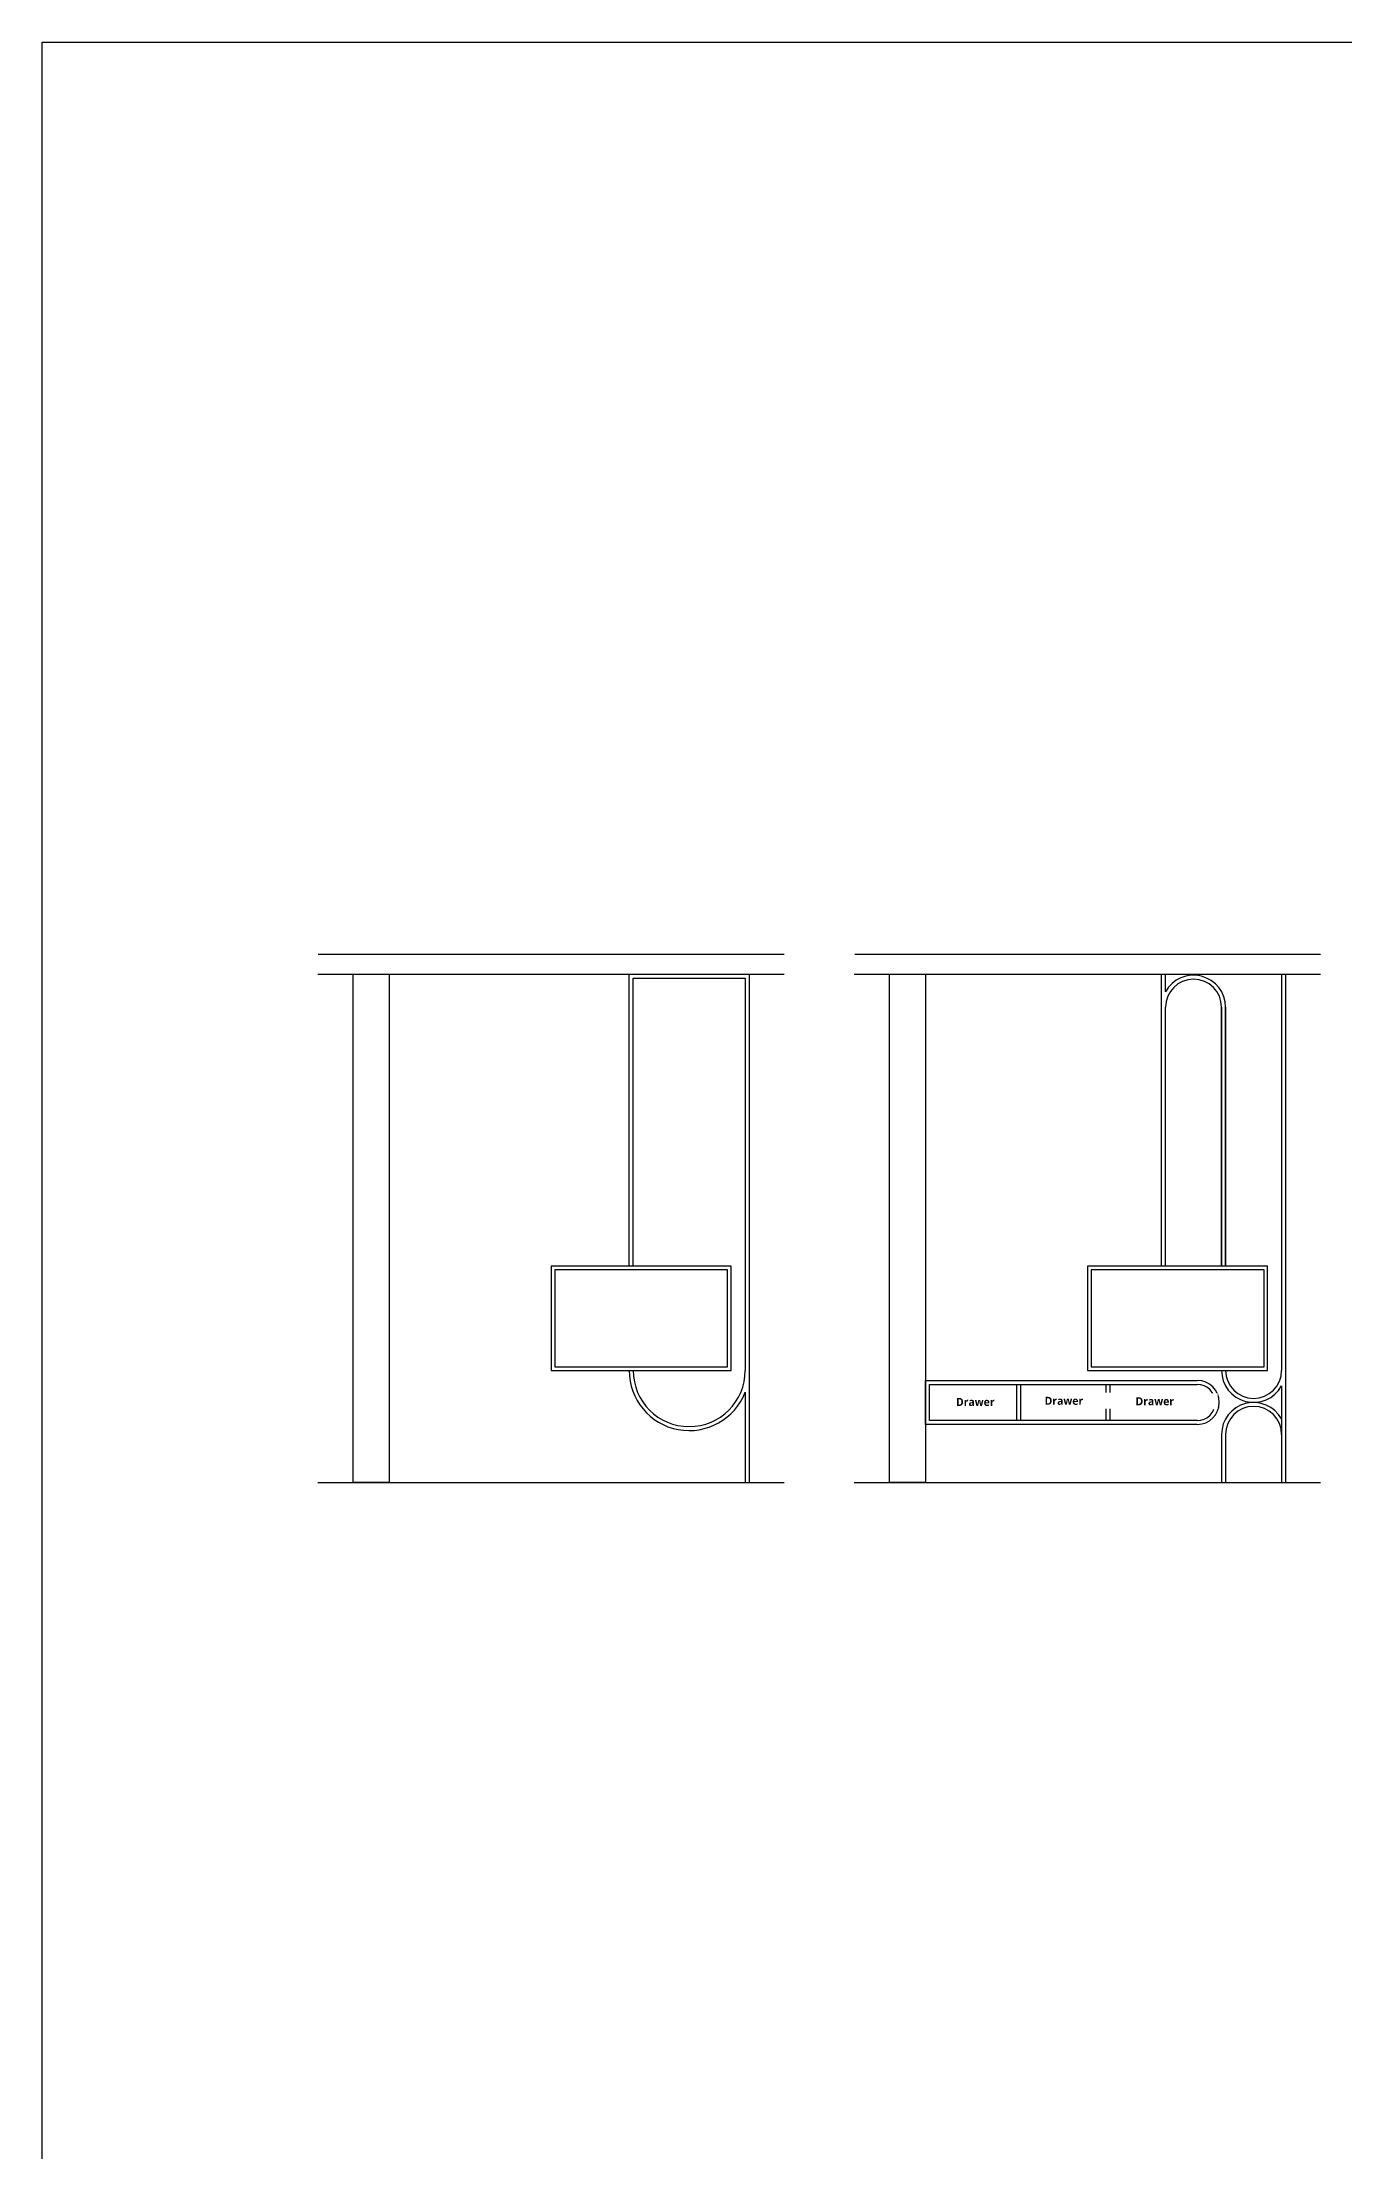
# Model space of a CAD drawing. Header units: millimetres. Extents: x 56222 to 3066687, y -650199 to -121287.
# Drawn here: x 145601 to 145927, y -179690 to -179163 of the extents above; entities that cross this region are included whole.
import ezdxf

# ---------------------------------------------------------------- set-up
doc = ezdxf.new("R2010")
doc.units = ezdxf.units.MM
doc.header["$MEASUREMENT"] = 0
for name, color, linetype, lineweight in [('FURNITURE', 32, 'Continuous', 9), ('SECTION ( SLAB PLine )', 104, 'Continuous', 30), ('XX~SLAB ( BEAM )~ ( DIM )', 7, 'Continuous', 9)]:
    doc.layers.add(name, color=color, linetype=linetype, lineweight=lineweight)
doc.styles.get("Standard").update_dxf_attribs({"font": 'arial.ttf', "height": 6})

msp = doc.modelspace()

# ---------------------------------------------------------------- linework, layer by layer
at = {"layer": 'FURNITURE', "lineweight": 30}
for p, q in [((145881.0064, -179403.8827), (145881.0064, -179395.6188)), ((145882.0064, -179400.0097), (145882.0064, -179395.6188)), ((145911.0064, -179395.6188), (145911.0064, -179494.6457)), ((145882.0064, -179468.5918), (145882.0064, -179403.8827)), ((145777.9356, -179494.6785), (145777.9356, -179522.6515)), ((145912.0064, -179494.6457), (145912.0064, -179522.6188)), ((145776.9356, -179500.0636), (145776.9356, -179522.6515)), ((145823.0064, -179507.1457), (145823.0064, -179498.1457)), ((145823.0064, -179498.1457), (145889.9463, -179498.1457)), ((145867.133, -179507.1457), (145867.133, -179498.1457)), ((145868.133, -179507.1457), (145868.133, -179498.1457)), ((145911.0064, -179498.5187), (145911.0064, -179522.6188)), ((145889.9463, -179507.1457), (145823.0064, -179507.1457)), ((145896.0064, -179510.6457), (145896.0064, -179522.6188)), ((145897.0064, -179510.6457), (145897.0064, -179522.6188))]:
    msp.add_line(p, q, dxfattribs=at)
for points in [[(145747.9356, -179468.6246), (145747.9356, -179395.6515), (145777.9356, -179395.6515), (145777.9356, -179494.6785)], [(145912.0064, -179395.6188), (145912.0064, -179494.6457)], [(145748.9356, -179468.6246), (145748.9356, -179396.6515), (145776.9356, -179396.6515), (145776.9356, -179494.6785)], [(145911.0064, -179396.6188), (145911.0064, -179494.6457)], [(145881.0064, -179468.5918), (145881.0064, -179403.8827)], [(145896.0064, -179468.5918), (145896.0064, -179403.8827)], [(145896.0064, -179403.8827), (145896.0064, -179468.5918)], [(145897.0064, -179468.5918), (145897.0064, -179403.8827)], [(145897.0064, -179403.8827), (145897.0064, -179468.5918)], [(145889.9463, -179508.1457), (145822.0064, -179508.1457), (145822.0064, -179497.1457), (145889.9463, -179497.1457)]]:
    msp.add_lwpolyline(points, dxfattribs=at)
at = {"layer": 'FURNITURE', "color": 252, "lineweight": 25, "true_color": 0x939598}
for points in [[(145728.4345, -179494.6785), (145773.4367, -179494.6785), (145773.4367, -179468.6246), (145728.4345, -179468.6246)], [(145729.3227, -179493.7903), (145772.5485, -179493.7903), (145772.5485, -179469.5128), (145729.3227, -179469.5128)], [(145862.5053, -179494.6457), (145907.5075, -179494.6457), (145907.5075, -179468.5918), (145862.5053, -179468.5918)], [(145863.3935, -179493.7575), (145906.6193, -179493.7575), (145906.6193, -179469.48), (145863.3935, -179469.48)]]:
    msp.add_lwpolyline(points, close=True, dxfattribs=at)
at = {"layer": 'FURNITURE', "lineweight": 30}
for centre, radius, start, end in [((145889.0064, -179403.8827), 8, 0, 151.044976), ((145889.0064, -179403.8827), 7, 0, 180), ((145762.9356, -179494.6785), 15, 180, 338.96053), ((145762.9356, -179494.6785), 14, 180, 0), ((145904.0064, -179494.6457), 8, 180, 331.044976), ((145904.0064, -179494.6457), 7, 180, 0), ((145889.9463, -179502.6457), 5.5, 270, 90), ((145889.9463, -179502.6457), 4.5, 270, 90), ((145904.0064, -179510.6457), 8, 28.955024, 180), ((145904.0064, -179510.6457), 7, 0, 180)]:
    msp.add_arc(centre, radius, start, end, dxfattribs=at)
at = {"layer": 'SECTION ( SLAB PLine )', "color": 1}
for p, q in [((145670.2267, -179390.6515), (145786.6912, -179390.6515)), ((145804.2975, -179390.6188), (145920.762, -179390.6188)), ((145670.0794, -179395.6515), (145786.6912, -179395.6515)), ((145804.1502, -179395.6188), (145920.762, -179395.6188)), ((145670.0794, -179522.6515), (145786.6912, -179522.6515)), ((145804.1502, -179522.6188), (145920.762, -179522.6188))]:
    msp.add_line(p, q, dxfattribs=at)
at = {"layer": 'XX~SLAB ( BEAM )~ ( DIM )', "lineweight": 30}
for points in [[(145678.9356, -179395.6515), (145687.9356, -179395.6515), (145687.9356, -179522.6515), (145678.9356, -179522.6515)], [(145813.0064, -179395.6188), (145822.0064, -179395.6188), (145822.0064, -179522.6188), (145813.0064, -179522.6188)]]:
    msp.add_lwpolyline(points, close=True, dxfattribs=at)

# ---------------------------------------------------------------- next in the draw order: texts
at = {"insert": (145829.6231, -179503.558), "char_height": 2, "width": 19.519629, "attachment_point": 7, "bg_fill": 2}
msp.add_mtext('{\\fMalgun Gothic|b1|i0|c0|p34;Drawer}', dxfattribs=at)

# ---------------------------------------------------------------- next in the draw order: linework, layer by layer
at = {"layer": 'FURNITURE', "lineweight": 30}
for p, q in [((145844.8197, -179507.1457), (145844.8197, -179498.1457)), ((145845.8197, -179507.1457), (145845.8197, -179498.1457))]:
    msp.add_line(p, q, dxfattribs=at)

# ---------------------------------------------------------------- next in the draw order: texts
at = {"insert": (145851.7799, -179503.2679), "char_height": 2, "width": 19.519629, "attachment_point": 7, "bg_fill": 2}
msp.add_mtext('{\\fMalgun Gothic|b1|i0|c0|p34;Drawer}', dxfattribs=at)

# ---------------------------------------------------------------- next in the draw order: texts
at = {"insert": (145874.5, -179503.3801), "char_height": 2, "width": 19.519629, "attachment_point": 7, "bg_fill": 2}
msp.add_mtext('{\\fMalgun Gothic|b1|i0|c0|p34;Drawer}', dxfattribs=at)

# ---------------------------------------------------------------- next in the draw order: linework, layer by layer
at = {"layer": 'FURNITURE', "color": 242, "lineweight": 30, "true_color": 0xcd2027}
msp.add_lwpolyline([(145601.2017, -179162.7165), (147211.6406, -179162.7165), (147211.6406, -180271.4307), (145601.2017, -180271.4307)], close=True, dxfattribs=at)

doc.saveas('drawing.dxf')
